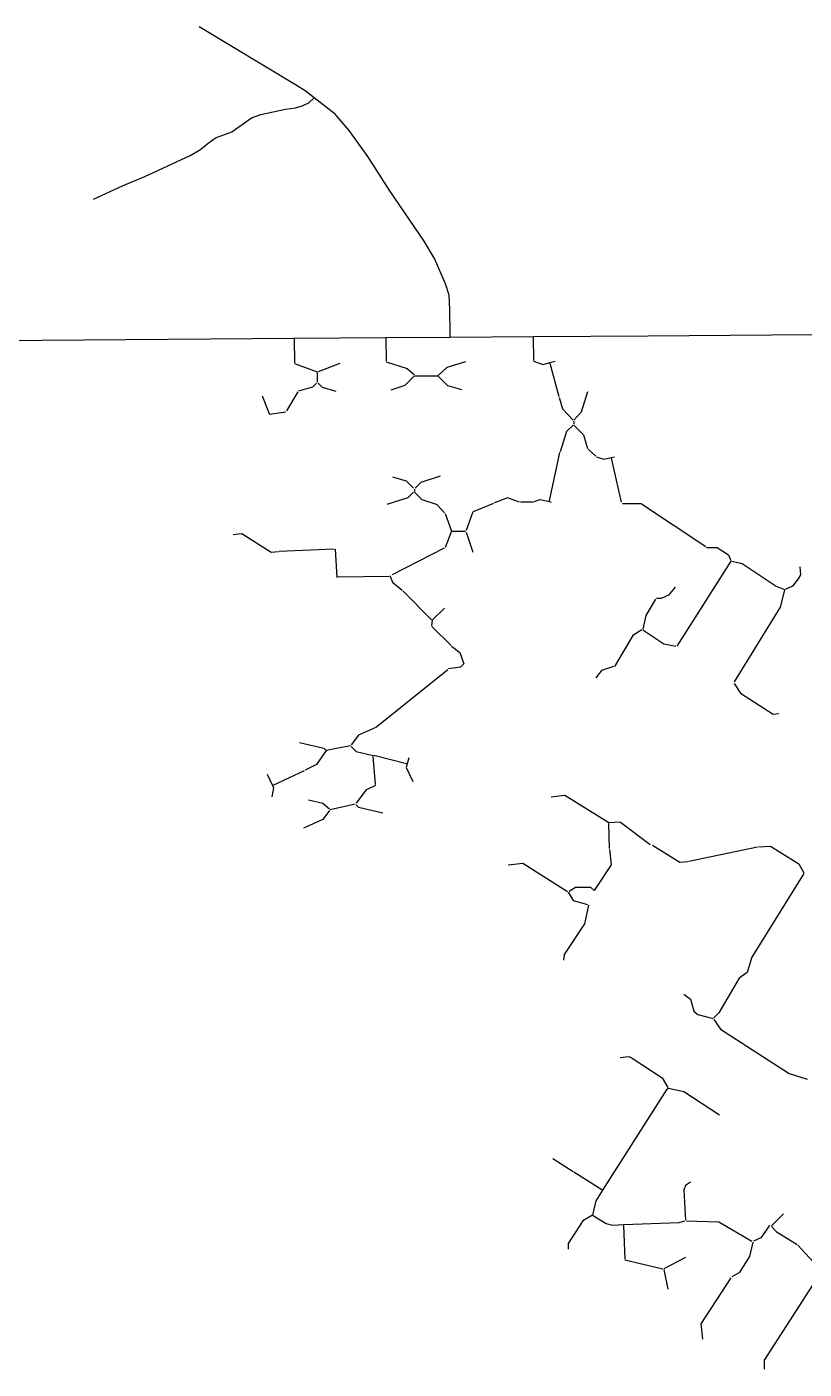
# Model space of a CAD drawing. Header units: metres. Extents: x 432891 to 477890, y 2556094 to 2581523.
# Drawn here: x 444847 to 445808, y 2571683 to 2573341 of the extents above; entities that cross this region are included whole.
import ezdxf

# ---------------------------------------------------------------- set-up
doc = ezdxf.new("R2010")
doc.units = ezdxf.units.M
doc.layers.add('W10_PIPE_DN200', color=8, linetype='Continuous')

msp = doc.modelspace()

# ---------------------------------------------------------------- linework, layer by layer
at = {"layer": 'W10_PIPE_DN200'}
for points in [[(445202.5, 2573253), (445191.4, 2573261.7), (445179.2, 2573269.4), (445060.5, 2573340.8)], [(444930, 2573128.2), (444965.6, 2573144.6), (444993.1, 2573156.1), (445049.2, 2573182.1), (445061.9, 2573189.3), (445071.4, 2573197.3), (445080.7, 2573203.7), (445100.6, 2573211.1), (445125, 2573228.4), (445136.4, 2573232.7), (445167.1, 2573239.2), (445179.4, 2573240.7), (445187.4, 2573243.1), (445196, 2573246.8), (445202.5, 2573253)], [(445370.6, 2572962.2), (445370.1, 2572991.9), (445369, 2573009.5), (445364.8, 2573023.6), (445351, 2573054.8), (445338.1, 2573076), (445295.7, 2573138.3), (445268.5, 2573180.5), (445245.7, 2573213), (445228.2, 2573233), (445202.5, 2573253)], [(445177.9, 2572955.8), (444760.8, 2572952.7)], [(445291, 2572956.7), (445177.9, 2572955.8)], [(445177.9, 2572955.8), (445178.1, 2572925.9)], [(445370.6, 2572957.2), (445291, 2572956.7)], [(445291, 2572956.7), (445291.2, 2572927.9)], [(445370.6, 2572957.2), (445370.6, 2572962.2)], [(445473, 2572957.9), (445370.6, 2572957.2)], [(446102.7, 2572963.3), (446071.7, 2572962.3), (445614.9, 2572958.7), (445473, 2572957.9)], [(445473, 2572957.9), (445473.2, 2572928.9)], [(445178.2, 2572924.9), (445206.2, 2572914.9)], [(445234.2, 2572924.9), (445207.2, 2572914.9)], [(445291.2, 2572926.9), (445317.2, 2572918.9), (445326.2, 2572910.9)], [(445389.2, 2572926.9), (445366.2, 2572919.9), (445355.2, 2572909.9)], [(445473.2, 2572927.9), (445485.2, 2572923.9), (445493.6, 2572926.2)], [(445493.6, 2572926.2), (445500.2, 2572927.9)], [(445504.9, 2572883.9), (445493.9, 2572925.2)], [(445205.2, 2572900.9), (445200.2, 2572895.9), (445183.2, 2572890.9)], [(445206.2, 2572913.9), (445206.2, 2572901.9)], [(445207.2, 2572900.9), (445212.2, 2572895.9), (445229.2, 2572890.9)], [(445326.2, 2572909.9), (445314.2, 2572897.9), (445297.2, 2572891.9)], [(445327.2, 2572909.9), (445355.2, 2572909.9)], [(445355.2, 2572909.9), (445367.2, 2572897.9), (445384.2, 2572892.9)], [(445138.2, 2572884.9), (445147.2, 2572861.9)], [(445168.7, 2572866.7), (445182.7, 2572890)], [(445540.2, 2572889.9), (445532.2, 2572864.9), (445523.2, 2572854.9)], [(445505.2, 2572882.9), (445509.2, 2572868.9), (445522.2, 2572854.9)], [(445167.2, 2572864.9), (445147.2, 2572861.9)], [(445523.2, 2572853.9), (445523.2, 2572849.9)], [(445522.2, 2572848.9), (445514.2, 2572840.9), (445506.2, 2572815.9)], [(445523.2, 2572848.9), (445535.2, 2572836.9), (445540.2, 2572819.9)], [(445550.4, 2572810.6), (445540.9, 2572819.3)], [(445493.2, 2572755.3), (445506, 2572814.9)], [(445551.2, 2572809.9), (445560.2, 2572806.9), (445569.3, 2572809)], [(445569.3, 2572809), (445573.2, 2572809.9)], [(445582, 2572753.9), (445569.5, 2572808)], [(445299.2, 2572784.9), (445316.2, 2572779.9), (445325.2, 2572770.9)], [(445358.2, 2572785.9), (445334.2, 2572777.9), (445327.2, 2572770.9)], [(445326.2, 2572769.9), (445326.2, 2572766.9)], [(445325.2, 2572765.9), (445318.2, 2572758.9), (445292.2, 2572750.9)], [(445326.2, 2572765.9), (445335.2, 2572756.9), (445354.2, 2572750.9)], [(445399.1, 2572742.2), (445424.2, 2572752.6)], [(445456.2, 2572753.9), (445441.2, 2572758.9), (445425.2, 2572752.9)], [(445471.2, 2572753.9), (445457.2, 2572753.9)], [(445472.2, 2572753.9), (445481.2, 2572756.9), (445493, 2572754.4)], [(445493, 2572754.4), (445495.2, 2572753.9)], [(445583.2, 2572751.9), (445606.2, 2572751.9)], [(445608, 2572750.3), (445606.2, 2572751.9)], [(445363.5, 2572740.6), (445354.9, 2572750.2)], [(445364.2, 2572739.9), (445372.2, 2572717.9)], [(445398.2, 2572741.9), (445390.2, 2572718.9)], [(445686.3, 2572698.5), (445608, 2572750.3)], [(445372.2, 2572717.9), (445364.2, 2572697.9)], [(445372.2, 2572717.9), (445389.2, 2572717.9)], [(445102.2, 2572713.9), (445113.2, 2572714.9), (445149.2, 2572691.9), (445158.2, 2572692.9)], [(445390.2, 2572716.9), (445398.2, 2572691.9)], [(445227.2, 2572695.8), (445159.2, 2572692.9)], [(445228.2, 2572695.9), (445230.2, 2572660.9)], [(445299.1, 2572664.4), (445363.3, 2572697.4)], [(445687.2, 2572697.9), (445700.2, 2572697.9), (445714.2, 2572688.9), (445717.2, 2572681.9)], [(445717.2, 2572680.9), (445650.2, 2572575.9)], [(445718.2, 2572680.9), (445731.2, 2572677.9), (445773.2, 2572649.9), (445783.2, 2572645.9)], [(445802.2, 2572673.9), (445803.2, 2572663.9), (445800.2, 2572658.9), (445793.2, 2572649.9), (445784.2, 2572645.9)], [(445295.2, 2572661.9), (445231.2, 2572661)], [(445297.2, 2572662.9), (445296.2, 2572661.9)], [(445296.2, 2572661.9), (445299.2, 2572654.9), (445311.2, 2572644.9)], [(445347.5, 2572608.6), (445311.9, 2572644.2)], [(445648.2, 2572648.9), (445640.2, 2572638.9), (445631.2, 2572634.9), (445625.2, 2572634.9)], [(445783.2, 2572644.9), (445778.2, 2572623.9), (445721.2, 2572531.9)], [(445363.2, 2572622.9), (445348.2, 2572607.9)], [(445624.2, 2572633.9), (445612.2, 2572613.9), (445608.2, 2572596.9)], [(445348.2, 2572607.9), (445347.2, 2572600.9)], [(445371.5, 2572576.6), (445347.8, 2572600.2)], [(445607.2, 2572595.9), (445596.2, 2572588.9), (445573.2, 2572550.9)], [(445608.2, 2572595.9), (445634.2, 2572578.9), (445649.2, 2572575.9)], [(445372.2, 2572575.9), (445382.2, 2572567.9), (445387.2, 2572553.9)], [(445387.2, 2572553.9), (445383.2, 2572549.9), (445368.2, 2572547.9)], [(445279.9, 2572476.6), (445367.4, 2572547.2)], [(445572.2, 2572550.9), (445557.2, 2572545.9), (445550.2, 2572536.9)], [(445721.2, 2572529.9), (445729.2, 2572517.9), (445769.2, 2572491.9), (445776.2, 2572492.9)], [(445279.2, 2572475.9), (445257.2, 2572465.9), (445248.2, 2572453.9)], [(445184.2, 2572456.9), (445214.2, 2572449.9), (445217.2, 2572446.9)], [(445247.2, 2572452.9), (445217.2, 2572446.9)], [(445217.2, 2572446.9), (445205.2, 2572429.9), (445191.2, 2572422.9)], [(445248.2, 2572451.9), (445254.2, 2572445.9), (445275.2, 2572440.9)], [(445278.1, 2572404.9), (445275.2, 2572439.9)], [(445316.3, 2572430.6), (445276.1, 2572440.7)], [(445319.2, 2572437.9), (445317.3, 2572430.4)], [(445151.7, 2572404.3), (445190.3, 2572422.5)], [(445317.3, 2572430.4), (445316.2, 2572425.9), (445324.2, 2572408.9)], [(445144.2, 2572417.9), (445150.8, 2572403.9)], [(445150.8, 2572403.9), (445152.2, 2572400.9), (445150.2, 2572389.9)], [(445278.2, 2572403.9), (445266.2, 2572397.9), (445254.2, 2572381.9)], [(445495.2, 2572389.9), (445512.2, 2572391.9), (445566.2, 2572357.9)], [(445221.2, 2572372.9), (445213.2, 2572361.9), (445189.2, 2572350.9)], [(445195.2, 2572385.9), (445213.2, 2572381.9), (445221.2, 2572374.9)], [(445253.2, 2572380.9), (445222.2, 2572373.9)], [(445254.2, 2572379.9), (445257.2, 2572376.9), (445287.2, 2572369.9)], [(445566.2, 2572357.9), (445580.2, 2572358.9)], [(445567.2, 2572325.9), (445566.2, 2572356.9)], [(445617.4, 2572330.5), (445581, 2572358.3)], [(445567.2, 2572324.9), (445569.2, 2572305.9), (445548.2, 2572273.9)], [(445620.2, 2572329.9), (445654.2, 2572308.9), (445664.2, 2572309.9)], [(445750.2, 2572327.7), (445665.2, 2572310.1)], [(445751.2, 2572327.9), (445766.2, 2572328.9), (445801.2, 2572306.9), (445807.2, 2572295.9)], [(445442.2, 2572305.9), (445460.2, 2572307.9), (445515.2, 2572272.9)], [(445807.2, 2572294.9), (445743.2, 2572191.9), (445737.2, 2572172.9)], [(445516.2, 2572271.9), (445522.2, 2572261.9), (445540.2, 2572256.9)], [(445548.2, 2572273.9), (445544.2, 2572277.9), (445525.2, 2572277.9), (445517.2, 2572272.9)], [(445541.2, 2572255.9), (445536.2, 2572232.9), (445511.2, 2572194.9), (445510.2, 2572187.9)], [(445737.2, 2572172.9), (445727.2, 2572165.9), (445702.2, 2572122.9), (445696.2, 2572116.9)], [(445659.2, 2572145.9), (445667.2, 2572139.9), (445671.2, 2572124.9)], [(445671.2, 2572124.9), (445676.2, 2572120.9), (445695.2, 2572115.9)], [(445696.2, 2572114.9), (445704.2, 2572102.9), (445789.2, 2572047.9), (445811.2, 2572040.9)], [(445580.2, 2572067.9), (445591.2, 2572068.9), (445595.2, 2572066.9), (445632.2, 2572042.9), (445639.2, 2572030.9)], [(445638.2, 2572028.9), (445558.4, 2571903.8)], [(445638.2, 2572028.9), (445640.2, 2572029.9)], [(445640.2, 2572029.9), (445659.2, 2572025.9), (445703.2, 2571996.9)], [(445497.2, 2571942.9), (445522.2, 2571926.9)], [(445557.6, 2571904.3), (445523, 2571926.4)], [(445667.2, 2571913.9), (445661.2, 2571909.9), (445659.2, 2571903.9), (445661.2, 2571866.9)], [(445558.4, 2571903.8), (445550.2, 2571890.9), (445546.2, 2571872.9)], [(445546.2, 2571872.9), (445534.2, 2571865.9), (445516.2, 2571837.9), (445516.2, 2571830.9)], [(445546.2, 2571872.9), (445563.2, 2571862.9), (445571.2, 2571860.9), (445584.6, 2571861.4)], [(445782.2, 2571874.9), (445767.2, 2571859.9)], [(445584.6, 2571861.4), (445653.2, 2571863.9), (445660.2, 2571865.9)], [(445584.6, 2571860.4), (445586.1, 2571818.9)], [(445662.2, 2571865.9), (445702.2, 2571864.9), (445743.2, 2571840.9)], [(445764.2, 2571858.9), (445754.2, 2571844.9), (445745.2, 2571840.9)], [(445764.2, 2571860.9), (445765.2, 2571859.9)], [(445767.2, 2571858.9), (445773.2, 2571852.9), (445799.2, 2571836.9)], [(445744.2, 2571839.9), (445740.2, 2571821.9), (445727.2, 2571801.9), (445718.2, 2571796.9)], [(445828.5, 2571804.7), (445799.8, 2571836.2)], [(445586.2, 2571817.9), (445633.2, 2571806.9)], [(445661.2, 2571820.9), (445634.2, 2571806.9)], [(445634.2, 2571805.9), (445639.2, 2571781.9)], [(445717.2, 2571795.9), (445680.2, 2571738.9), (445682.2, 2571719.9)], [(445829.2, 2571803.9), (445758.2, 2571693.9), (445758.2, 2571682.9)]]:
    msp.add_lwpolyline(points, dxfattribs=at)

doc.saveas('drawing.dxf')
